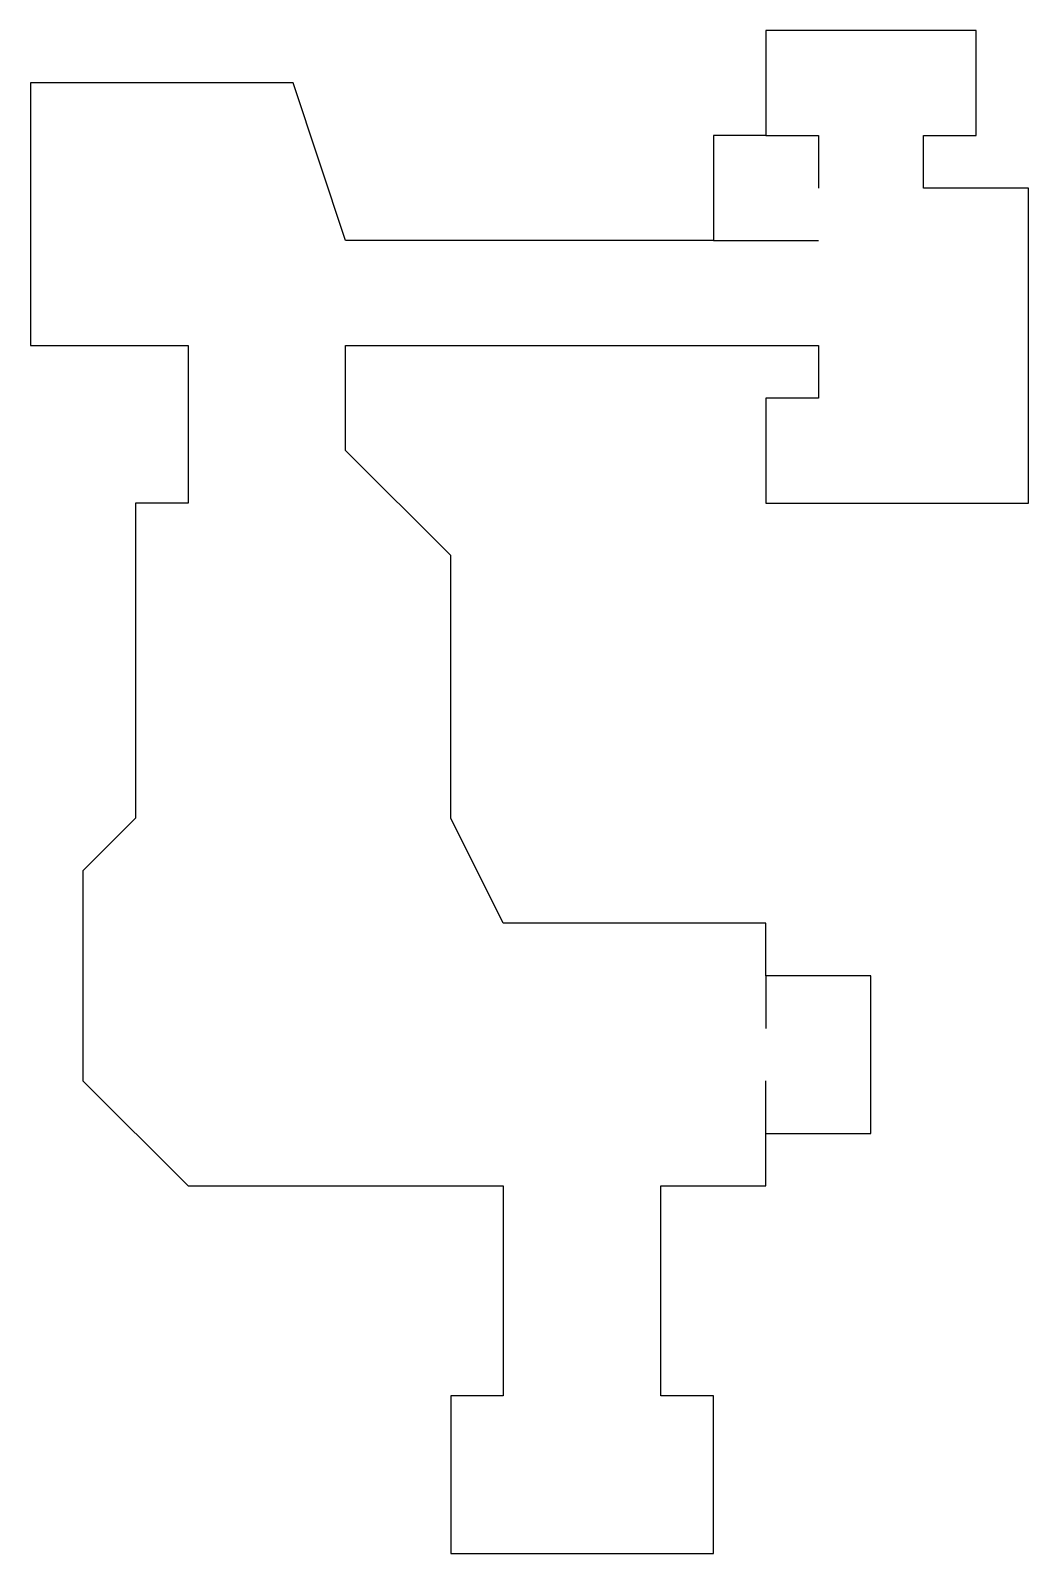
# Model space of a CAD drawing. Header units: metres. Extents: x -8 to 11, y 0 to 29.
import ezdxf

# ---------------------------------------------------------------- set-up
doc = ezdxf.new("R2010")
doc.units = ezdxf.units.M
doc.layers.get('0').update_dxf_attribs({"lineweight": 25, "true_color": 0xffffff})

msp = doc.modelspace()

# ---------------------------------------------------------------- linework, layer by layer
for p, q in [((10, 29), (6, 29)), ((6, 29), (6, 27)), ((10, 27), (10, 29)), ((-3, 28), (-8, 28)), ((-8, 28), (-8, 23)), ((-2, 25), (-3, 28)), ((6, 27), (5, 27)), ((5, 27), (5, 25)), ((6, 27), (7, 27)), ((7, 27), (7, 26)), ((9, 26), (9, 27)), ((9, 27), (10, 27)), ((11, 26), (9, 26)), ((11, 20), (11, 26)), ((5, 25), (-2, 25)), ((5, 25), (7, 25)), ((-8, 23), (-5, 23)), ((-5, 23), (-5, 20)), ((-2, 21), (-2, 23)), ((-2, 23), (7, 23)), ((7, 23), (7, 22)), ((7, 22), (6, 22)), ((6, 22), (6, 20)), ((0, 19), (-2, 21)), ((-5, 20), (-6, 20)), ((-6, 20), (-6, 14)), ((6, 20), (11, 20)), ((0, 14), (0, 19)), ((-6, 14), (-7, 13)), ((1, 12), (0, 14)), ((-7, 13), (-7, 9)), ((6, 12), (1, 12)), ((6, 11), (6, 12)), ((8, 11), (6, 11)), ((6, 11), (6, 10)), ((8, 8), (8, 11)), ((-7, 9), (-5, 7)), ((6, 7), (6, 9)), ((6, 8), (8, 8)), ((-5, 7), (1, 7)), ((1, 7), (1, 3)), ((4, 3), (4, 7)), ((4, 7), (6, 7)), ((1, 3), (0, 3)), ((0, 3), (0, 0)), ((5, 3), (4, 3)), ((5, 0), (5, 3)), ((0, 0), (5, 0))]:
    msp.add_line(p, q)

doc.saveas('drawing.dxf')
